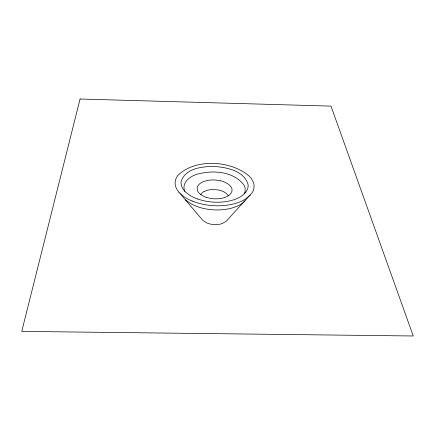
<?xml version="1.0" encoding="UTF-8"?>
<svg xmlns="http://www.w3.org/2000/svg" width="435" height="435" viewBox="0 0 435 435"><rect width="100%" height="100%" fill="white"/><g stroke="black" fill="none" stroke-linecap="round" stroke-linejoin="round"><path stroke-width="0.65" d="M244.263 193.901L245.128 191.313L245.144 188.632A30.945 16.97 3.4 0 0 243.959 185.087C233.671 171.281 213.193 169.911 197.659 174.082C190.302 175.963 180.982 182.825 184.859 191.362M245.596 192.444L247.363 189.519A33.016 17.944 3.4 0 0 247.961 183.956C243.535 170.694 226.967 167.426 214.672 166.502C202.753 166.349 185.843 168.079 181.226 181.096A33.011 17.938 3.4 0 0 181.792 186.713L183.255 189.404A32.549 17.688 3.4 0 0 185.402 191.917L190.16 195.538A34.8 18.874 3.4 0 0 196.62 198.648L197.648 199.029M245.878 192.08L242.143 195.658A34.485 18.71 3.4 0 1 236.575 198.724L235.661 199.1A33.881 18.39 3.4 0 1 197.697 198.985M192.031 201.003L190.883 200.508A40.738 22.103 3.4 0 1 183.804 196.566L178.823 192.118L202.737 220.279L206.5 222.785A14.339 8.303 3.5 0 0 210.73 224.15L214.45 224.623L218.174 224.465A14.317 8.292 3.5 0 0 222.41 223.459L226.189 221.274L252.186 192.689A38.41 20.88 3.5 0 0 254.051 185.81L254.002 185.103A36.453 19.814 3.6 0 0 253.561 182.983A38.497 20.934 3.5 0 0 249.483 176.327C231.409 160.537 195.864 157.987 177.986 175.294A37.633 20.461 3.3 0 0 178.861 192.107M250.283 195.168L245.28 199.192A40.776 22.125 3.4 0 1 238.179 202.525L237.031 202.922A39.884 21.658 3.4 0 1 192.08 200.959M203.961 191.661L206.353 190.617A15.078 8.423 3.5 0 1 211.432 189.595L217.734 189.861A15.084 8.428 3.4 0 1 222.802 191.324L225.189 192.569A14.273 7.966 3.4 0 1 228.239 195.804M220.447 180.726L221.872 181.107A19.042 10.478 3.4 0 1 225.183 182.319L228.805 184.456L231.088 186.941A17.509 9.619 3.4 0 1 232.062 189.785L231.839 191.656L230.479 193.977A17.906 9.831 3.4 0 1 227.587 196.234A17.552 9.635 3.4 0 1 206.614 197.408M185.343 199.795L190.503 203.488A34.555 19.026 3.4 0 0 221.056 209.833A34.109 18.787 3.4 0 0 242.806 202.9A33.446 18.433 3.5 0 0 245.161 200.725M206.582 197.446A18.221 10 3.4 0 1 201.829 195.31L199.551 193.586A16.938 9.304 3.4 0 1 197.479 190.644L197.169 187.833A18.254 10.032 3.5 0 1 198.213 185.397L198.817 184.636A17.389 9.554 3.4 0 1 220.393 180.802M200.834 194.635A14.273 7.966 3.4 0 1 203.928 191.645M80.067 99.017L21.75 331.388L413.25 335.983L330.991 106.113L80.067 99.017"/></g></svg>
